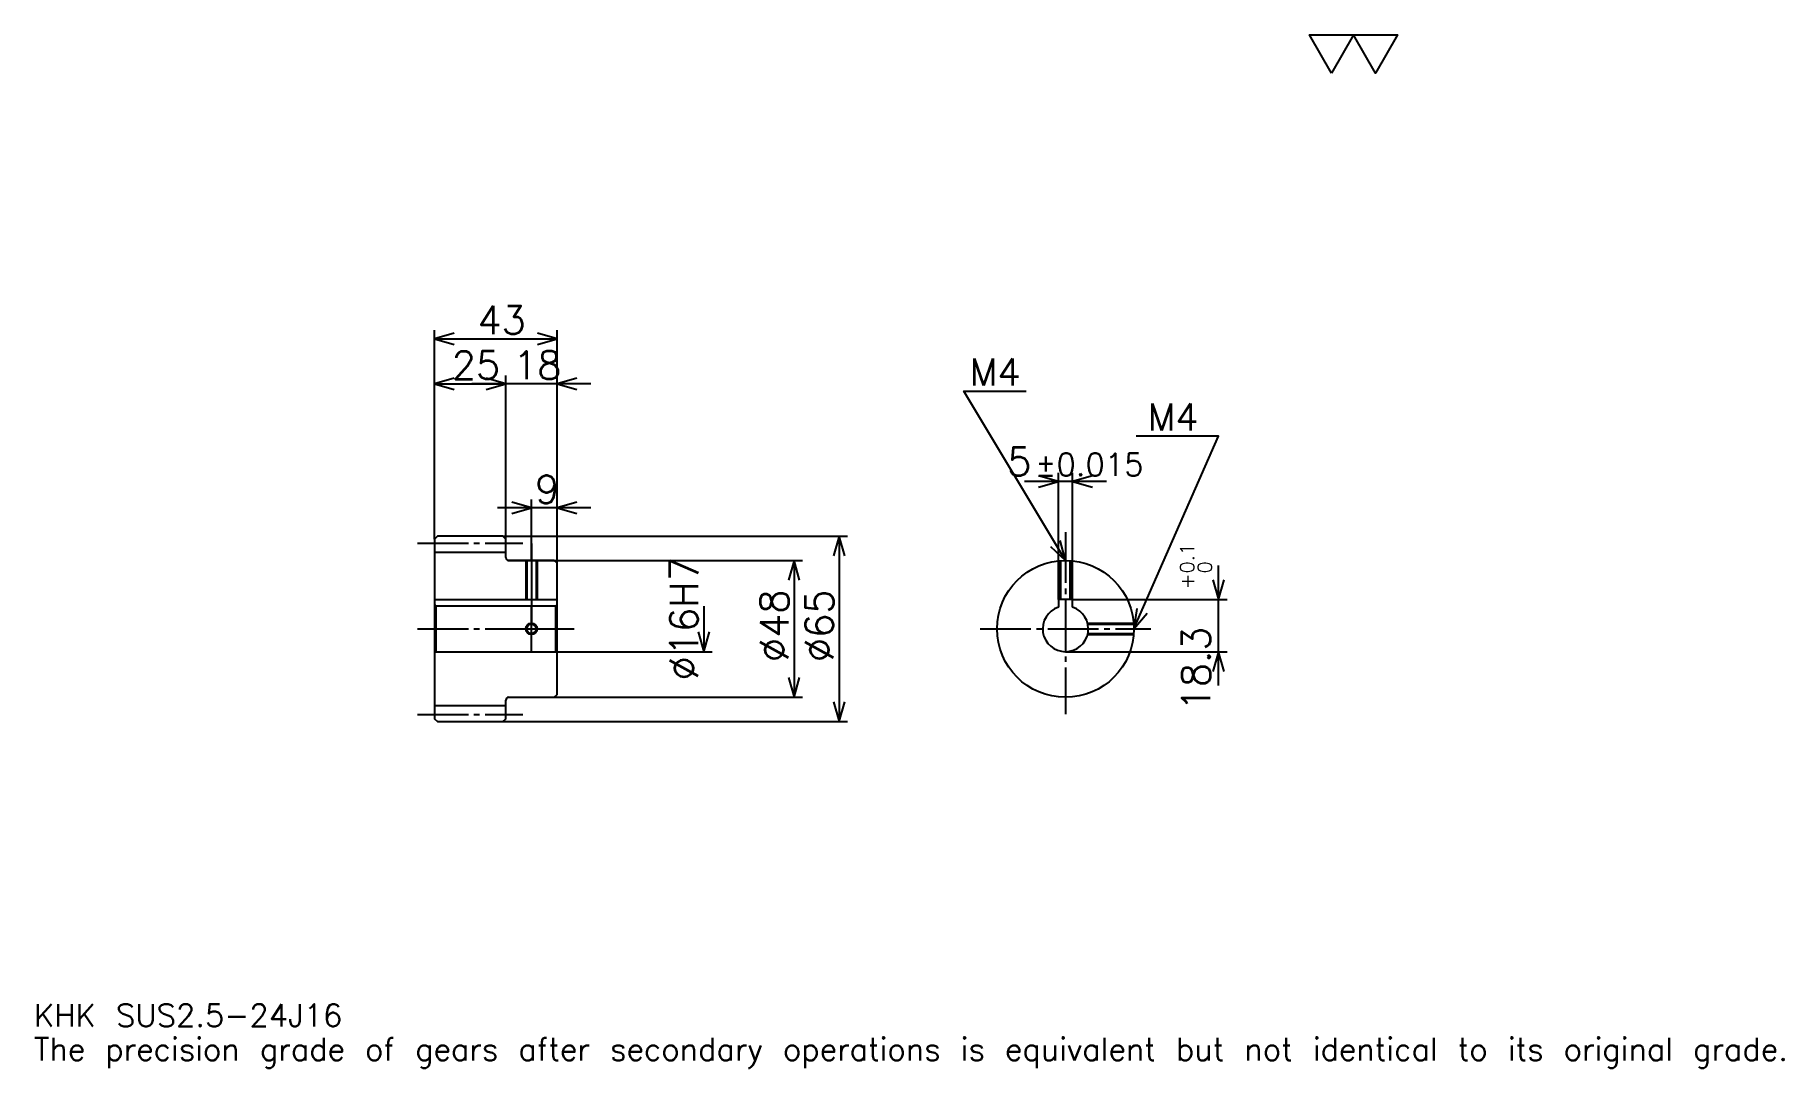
# Model space of a CAD drawing. Extents: x 20 to 634, y 7 to 369.
import ezdxf

# ---------------------------------------------------------------- set-up
doc = ezdxf.new("R2010")
doc.units = 0
doc.linetypes.add('DASHDOT', pattern=[23.739131, 17.804348, -1.978261, 1.978261, -1.978261])
doc.layers.get('0').update_dxf_attribs({"linetype": 'CONTINUOUS'})
doc.layers.add('DASHDOT', color=6, linetype='DASHDOT')
doc.styles.add('KANJI', font='TXT', dxfattribs={"bigfont": 'BIGFONT'})

msp = doc.modelspace()

# ---------------------------------------------------------------- linework, layer by layer
at = {"color": 5}
for p, q in [((160.239136, 193.728256), (160.239136, 265.934784)), ((203.239136, 193.728256), (203.239136, 265.934784)), ((160.239136, 262.967377), (203.239136, 262.967377)), ((160.239136, 247.141296), (185.239136, 247.141296)), ((215.108704, 247.141296), (173.369568, 247.141296)), ((185.239136, 193.728256), (185.239136, 250.108688)), ((379.043488, 171.528259), (379.043488, 215.891296)), ((384.043488, 171.528259), (384.043488, 215.891296)), ((395.913055, 212.923904), (367.17392, 212.923904)), ((215.108704, 203.619568), (182.369568, 203.619568)), ((194.239136, 193.728256), (194.239136, 206.586945)), ((160.239136, 192.728256), (160.239136, 193.728256)), ((184.239136, 193.728256), (203.239136, 193.728256)), ((185.239136, 192.728256), (185.239136, 193.728256)), ((194.239136, 185.228256), (194.239136, 193.728256)), ((194.239136, 185.228256), (194.239136, 193.728256)), ((203.239136, 193.728256), (305.119568, 193.728256)), ((203.239136, 184.228256), (203.239136, 193.728256)), ((302.152161, 193.728256), (302.152161, 128.728256)), ((186.239136, 185.228256), (203.239136, 185.228256)), ((203.239136, 185.228256), (289.293488, 185.228256)), ((286.326111, 185.228256), (286.326111, 137.228256)), ((435.217407, 141.358688), (435.217407, 183.397827)), ((254.67392, 169.228256), (254.67392, 153.228256)), ((384.043488, 171.528259), (438.184784, 171.528259)), ((203.239136, 153.228256), (257.641296, 153.228256)), ((381.543488, 153.228256), (438.184784, 153.228256)), ((186.239136, 137.228256), (203.239136, 137.228256)), ((203.239136, 137.228256), (289.293488, 137.228256)), ((184.239136, 128.728256), (203.239136, 128.728256)), ((203.239136, 128.728256), (305.119568, 128.728256))]:
    msp.add_line(p, q, dxfattribs=at)
at = {"color": 4}
for p, q in [((160.239136, 188.103256), (185.239136, 188.103256)), ((160.239136, 171.528259), (203.239136, 171.528259)), ((160.739136, 169.228256), (160.739136, 153.228256)), ((202.739136, 169.228256), (203.239136, 169.728256)), ((202.739136, 153.228256), (203.239136, 152.728256)), ((160.239136, 134.353256), (185.239136, 134.353256))]:
    msp.add_line(p, q, dxfattribs=at)
at = {"color": 7}
msp.add_lwpolyline([(474.782623, 356.086945), (467.067413, 369.459991), (497.928284, 369.459991), (490.213074, 356.086945), (482.497833, 369.459991), (474.782623, 356.086945)], dxfattribs=at)
at = {"color": 5}
for points in [[(167.163055, 264.945648), (160.239136, 262.967377), (167.163055, 260.989136)], [(196.315216, 260.989136), (203.239136, 262.967377), (196.315216, 264.945648)], [(167.163055, 249.119568), (160.239136, 247.141296), (167.163055, 245.163025)], [(178.315216, 245.163025), (185.239136, 247.141296), (178.315216, 249.119568)], [(178.315216, 245.163025), (185.239136, 247.141296), (178.315216, 249.119568)], [(210.163055, 249.119568), (203.239136, 247.141296), (210.163055, 245.163025)], [(381.543488, 185.228256), (345.934784, 244.57608), (367.695679, 244.57608)], [(405.543488, 161.228256), (435.217407, 228.75), (406.334778, 228.75)], [(372.119568, 210.945648), (379.043488, 212.923904), (372.119568, 214.902161)], [(390.967407, 214.902161), (384.043488, 212.923904), (390.967407, 210.945648)], [(187.315216, 201.641296), (194.239136, 203.619568), (187.315216, 205.597824)], [(210.163055, 205.597824), (203.239136, 203.619568), (210.163055, 201.641296)], [(304.130432, 186.804352), (302.152161, 193.728256), (300.17392, 186.804352)], [(376.284821, 190.147659), (381.543488, 185.228256), (379.67749, 192.183273)], [(288.304352, 178.304352), (286.326111, 185.228256), (284.347839, 178.304352)], [(433.239136, 178.452164), (435.217407, 171.528259), (437.195679, 178.452164)], [(406.518127, 168.362976), (405.543488, 161.228256), (410.140289, 166.771133)], [(252.695648, 160.152176), (254.67392, 153.228256), (256.652191, 160.152176)], [(437.195679, 146.304352), (435.217407, 153.228256), (433.239136, 146.304352)], [(284.347839, 144.152161), (286.326111, 137.228256), (288.304352, 144.152161)], [(300.17392, 135.652161), (302.152161, 128.728256), (304.130432, 135.652161)]]:
    msp.add_lwpolyline(points, dxfattribs=at)
at = {"color": 4}
for points in [[(185.239136, 186.228256), (185.239136, 192.728256), (184.239136, 193.728256), (161.239136, 193.728256), (160.239136, 192.728256), (160.239136, 152.728256)], [(186.239136, 137.228256), (202.239136, 137.228256), (203.239136, 138.228256), (203.239136, 184.228256), (202.239136, 185.228256), (186.239136, 185.228256)], [(192.239136, 185.228256), (192.239136, 171.528259)], [(192.619141, 185.228256), (192.619141, 171.528259)], [(195.859131, 185.228256), (195.859131, 171.528259)], [(196.239136, 185.228256), (196.239136, 171.528259)], [(379.543488, 171.528259), (379.543488, 185.144775)], [(379.923492, 171.528259), (379.923492, 185.173523)], [(383.163483, 171.528259), (383.163483, 185.173523)], [(383.543488, 171.528259), (383.543488, 185.144775)], [(160.239136, 152.728256), (160.739136, 153.228256), (202.739136, 153.228256), (202.739136, 169.228256), (160.739136, 169.228256), (160.239136, 169.728256)], [(384.043488, 168.827591), (384.043488, 171.528259), (379.043488, 171.528259), (379.043488, 168.827591)], [(389.289459, 163.228256), (405.460022, 163.228256)], [(389.377747, 162.848251), (405.48877, 162.848251)], [(389.377747, 159.608261), (405.48877, 159.608261)], [(389.289459, 159.228256), (405.460022, 159.228256)], [(160.239136, 152.728256), (160.239136, 129.728256), (161.239136, 128.728256), (184.239136, 128.728256), (185.239136, 129.728256), (185.239136, 136.228256)]]:
    msp.add_lwpolyline(points, dxfattribs=at)
for centre, radius in [((381.543488, 161.228256), 24), ((194.239136, 161.228256), 1.62)]:
    msp.add_circle(centre, radius, dxfattribs=at)
at = {"color": 7}
msp.add_circle((194.239136, 161.228256), 2, dxfattribs=at)
at = {"color": 4}
for centre, radius, start, end in [((186.239136, 186.228256), 1, 180, 270), ((381.543488, 161.228256), 8, 108.209957329, 71.790042671), ((186.239136, 136.228256), 1, 90, 180)]:
    msp.add_arc(centre, radius, start, end, dxfattribs=at)
at = {"layer": 'DASHDOT', "color": 7}
for p, q in [((154.304352, 191.228256), (191.17392, 191.228256)), ((381.543488, 195.119568), (381.543488, 131.293472)), ((194.239136, 185.228256), (194.239136, 161.228256)), ((154.304352, 161.228256), (209.17392, 161.228256)), ((351.608704, 161.228256), (411.478271, 161.228256)), ((154.304352, 131.228256), (191.17392, 131.228256))]:
    msp.add_line(p, q, dxfattribs=at)
for points in [[(194.239136, 191.16304), (194.239136, 165.593475)], [(194.239136, 153.293472), (194.239136, 169.16304)], [(186.304352, 161.228256), (202.17392, 161.228256)]]:
    msp.add_lwpolyline(points, dxfattribs=at)

# ---------------------------------------------------------------- texts
at = {"color": 7, "style": 'KANJI'}
for s, height, p in [('43', 9.891304, (175.309784, 264.549988)), ('25', 9.891304, (166.309784, 248.723907)), ('18', 9.891304, (187.809784, 248.723907)), ('M4', 9.495653, (347.913055, 246.554352)), ('M4', 9.495653, (410.291321, 230.728256)), ('5', 9.891304, (361.125885, 214.902161)), ('%%p0.015', 7.913043, (370.917053, 214.902161)), ('9', 9.891304, (195.52446, 205.202164)), ('KHK SUS2.5-24J16', 7.913043, (19.782608, 21.76087)), ('The precision grade of gears after secondary operations is equivalent but not identical to its original grade.', 7.913043, (19.782608, 9.891304))]:
    msp.add_text(s, height=height, dxfattribs=at).set_placement(p)
for s, height, p in [('%%c16H7', 9.891304, (252.695648, 143.17662)), ('0.1', 4.945652, (426.710876, 180.69722)), ('0', 4.945652, (432.843506, 180.69722)), ('+', 4.945652, (426.710876, 175.158081)), ('%%c48', 9.891304, (284.347839, 149.605972)), ('%%c65', 9.891304, (300.17392, 149.605972)), ('18.3', 9.891304, (432.250031, 132.344604))]:
    msp.add_text(s, height=height, rotation=90, dxfattribs=at).set_placement(p)

doc.saveas('drawing.dxf')
